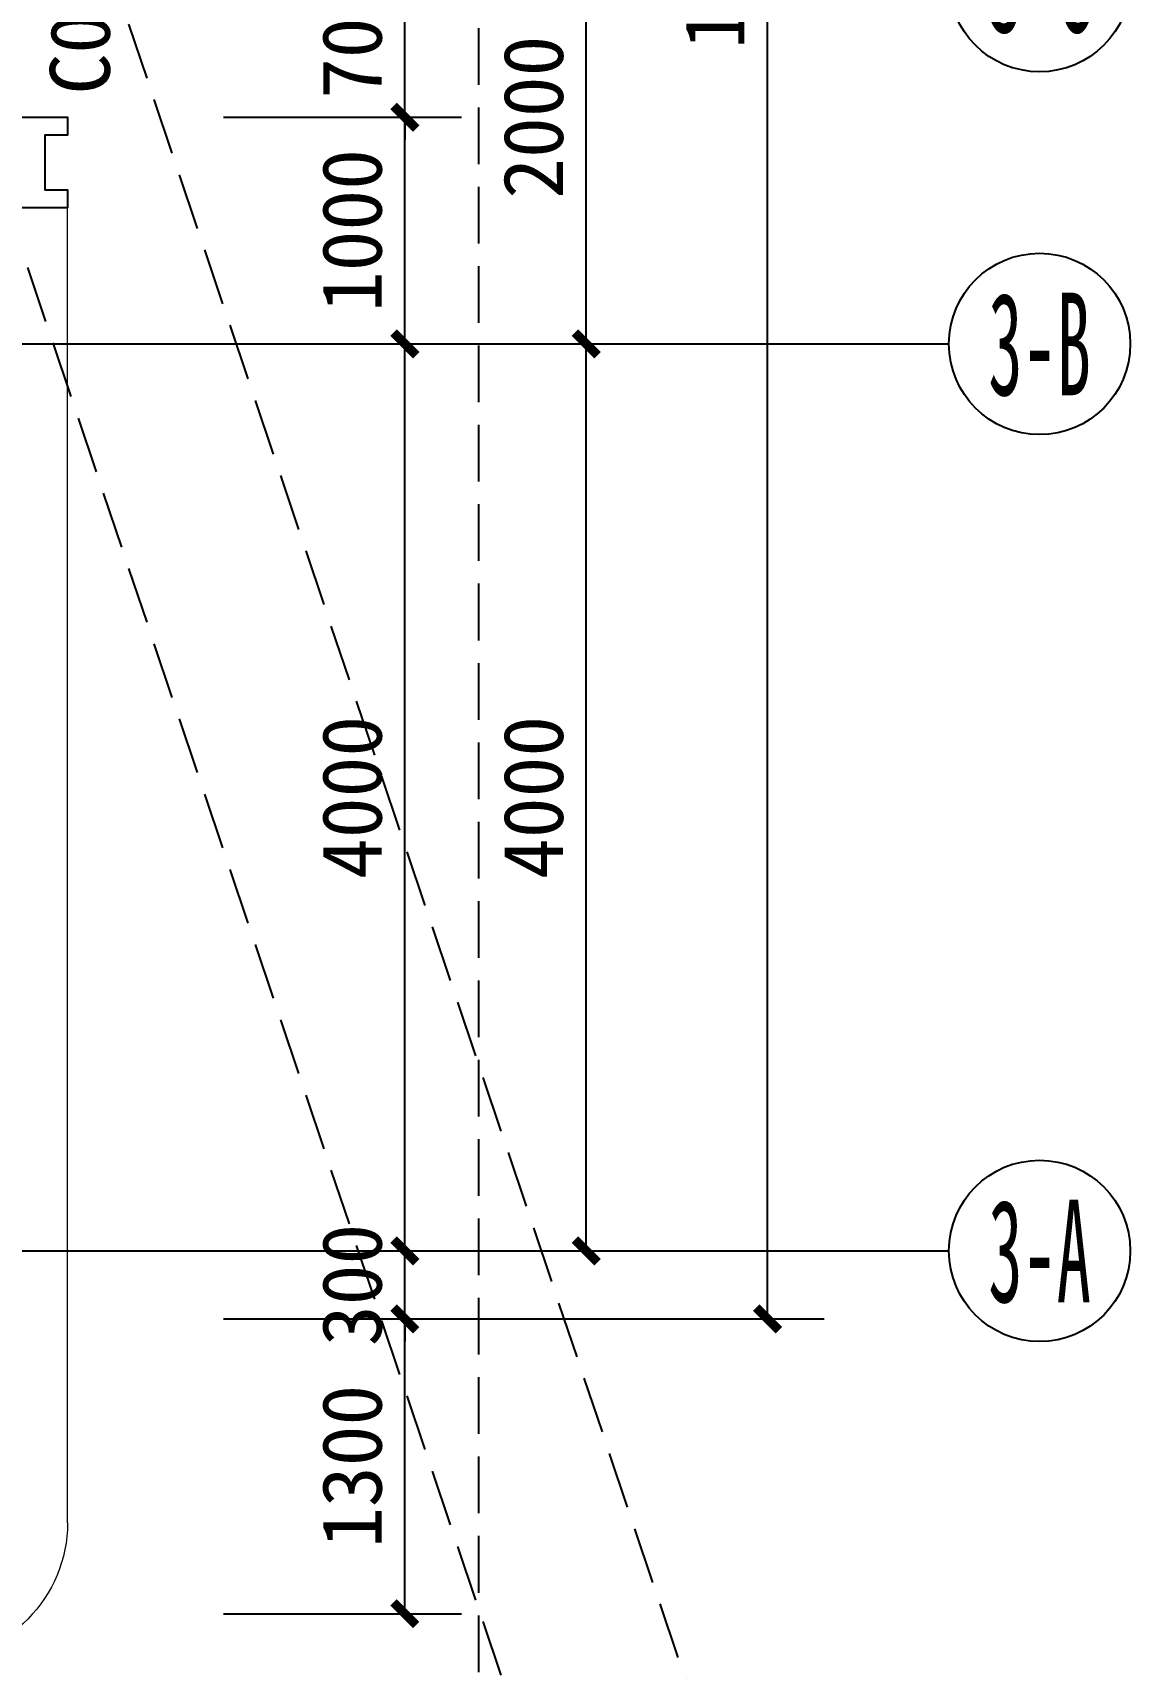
# Model space of a CAD drawing. Extents: x -46233 to 84150, y 109350 to 390860.
# Drawn here: x 50049 to 54891, y 254659 to 261873 of the extents above; entities that cross this region are included whole.
import ezdxf
from ezdxf.enums import TextEntityAlignment as Align
from ezdxf.xclip import XClip

# ---------------------------------------------------------------- set-up
doc = ezdxf.new("R2010")
doc.units = 0
doc.header["$LTSCALE"] = 1000
doc.header["$MEASUREMENT"] = 0
doc.header["$XCLIPFRAME"] = 0
doc.linetypes.add('3#-轴线$1$DOTE', pattern=[2.42, 2, -0.2, 0.02, -0.2])
doc.linetypes.add('DASH', pattern=[0.35, 0.25, -0.1])
doc.layers.get('Defpoints').update_dxf_attribs({"color": 4, "linetype": 'DASH'})
for name, color, linetype in [('125-MC编号-偶反$0$A-ANNO-TEXT', 255, 'Continuous'), ('125-墙体$0$125-墙体$0$A-COLU-CONC-HATC', 204, 'Continuous'), ('125-墙体$0$125-墙体$0$A-WALL-CONC', 9, 'Continuous'), ('3#-轴号$0$A-ANNO-AXIS-CIRC', 3, 'Continuous'), ('3#-轴号$0$A-ANNO-AXIS-TEXT', 7, 'Continuous'), ('3#-轴号$0$A-ANNO-DIMS', 3, 'Continuous'), ('3#-轴线$1$A-ANNO-DOTE', 10, '3#-轴线$1$DOTE'), ('3#楼O层线脚$0$A-00-HX-113-wall-01Y$0$HRAL', 31, 'Continuous'), ('A-ANNO-DIMS', 3, 'Continuous'), ('A-ANNO-HATC-PATT', 8, 'Continuous'), ('AXIS_TEXT', 7, 'Continuous')]:
    doc.layers.add(name, color=color, linetype=linetype)
doc.layers.add('3#楼O层线脚$0$A-00-15-1#-PM-2F$0$00-装饰-看', color=46, linetype='Continuous', lineweight=5)
doc.styles.add('125-MC编号-偶反$0$Standard', font='')
doc.styles.add('3#-轴号$0$_TCH_AXIS', font='')
doc.styles.add('3#-轴号$0$_TCH_DIM_T3', font='')
doc.styles.add('_TCH_DIM_T3', font='')
doc.styles.add('COMPLEX', font='COMPLEX')
doc.styles.get('125-MC编号-偶反$0$Standard').set_extended_font_data('SimSun')
doc.styles.get('3#-轴号$0$_TCH_AXIS').set_extended_font_data('SimSun')
doc.styles.get('3#-轴号$0$_TCH_DIM_T3').set_extended_font_data('SimSun')
doc.styles.get('_TCH_DIM_T3').set_extended_font_data('SimSun')
doc.dimstyles.new('3#-轴号$0$_TCH_ARCH&&100', dxfattribs={"dimtxt": 264.345992, "dimasz": 100, "dimexe": 250, "dimexo": 300, "dimgap": 100, "dimtad": 1, "dimdec": 0, "dimzin": 0, "dimdsep": 46, "dimtxsty": '3#-轴号$0$_TCH_DIM_T3', "dimblk": '3#-轴号$0$_ArchTick', "dimcen": 0.09, "dimclrt": 7, "dimazin": 2, "dimtfac": 1, "dimtdec": 0, "dimtix": 1, "dimtmove": 2, "dimatfit": 3, "dimfxl": 100, "dimtolj": 1, "dimtzin": 0, "dimarcsym": 0})
doc.dimstyles.new('_TCH_ARCH&&100', dxfattribs={"dimtxt": 264.345992, "dimasz": 100, "dimexe": 250, "dimexo": 300, "dimgap": 100, "dimtad": 1, "dimdec": 0, "dimzin": 0, "dimdsep": 46, "dimtxsty": '_TCH_DIM_T3', "dimblk": 'ARCHTICK', "dimcen": 0.09, "dimclrt": 7, "dimazin": 2, "dimtfac": 1, "dimtdec": 0, "dimtix": 1, "dimtmove": 2, "dimatfit": 3, "dimfxl": 100, "dimtolj": 1, "dimtzin": 0, "dimarcsym": 0})

# ---------------------------------------------------------------- blocks, each defined once
blk = doc.blocks.new('3#-轴线')
at = {"layer": '3#-轴线$1$A-ANNO-DOTE'}
for points in [[(-3000, -7100), (45757.3, -7100)], [(-3000, -11100), (45757.3, -11100)]]:
    blk.add_lwpolyline(points, dxfattribs=at)
blk = doc.blocks.new('_AXISO')
blk.add_circle((0, 0), 0.5)
at = {"layer": 'AXIS_TEXT', "style": 'COMPLEX', "width": 1.041667}
blk.add_attdef('A', text='', height=0.56, dxfattribs=at).set_placement((-0.25, -0.28), (0.25, -0.28), align=Align.FIT)
blk = doc.blocks.new('3#-轴号$0$_ArchTick')
at = {"color": 0, "linetype": 'ByBlock', "const_width": 0.4}
blk.add_lwpolyline([(-0.5, -0.5), (0.5, 0.5)], dxfattribs=at)
blk = doc.blocks.new('*D811')
at = {"layer": '3#-轴号$0$A-ANNO-DIMS', "color": 0, "lineweight": -2, "transparency": 16777216}
for p, q in [((44188, -8100), (44938, -8100)), ((44688, -12100), (44688, -8100)), ((44188, -12100), (44938, -12100))]:
    blk.add_line(p, q, dxfattribs=at)
at = {"layer": 'Defpoints', "color": 0, "transparency": 16777216}
for p in [(43888, -8100), (44688, -8100), (43888, -12100)]:
    blk.add_point(p, dxfattribs=at)
at = {"layer": '3#-轴号$0$A-ANNO-DIMS', "color": 0, "lineweight": -2, "transparency": 16777216, "xscale": 100, "yscale": 100, "zscale": 100}
for p, rotation in [((44688, -8100), 90), ((44688, -12100), 270)]:
    blk.add_blockref('3#-轴号$0$_ArchTick', p, dxfattribs=dict(at, rotation=rotation))
at = {"layer": '3#-轴号$0$A-ANNO-DIMS', "color": 7, "transparency": 16777216, "insert": (44455.8, -10100), "char_height": 264.35, "attachment_point": 5, "rotation": 90, "style": '3#-轴号$0$_TCH_DIM_T3'}
blk.add_mtext('\\A1;4000', dxfattribs=at)
blk = doc.blocks.new('*D812')
at = {"layer": '3#-轴号$0$A-ANNO-DIMS', "color": 0, "lineweight": -2, "transparency": 16777216}
for p, q in [((44188, -6100), (44938, -6100)), ((44688, -8100), (44688, -6100)), ((44188, -8100), (44938, -8100))]:
    blk.add_line(p, q, dxfattribs=at)
at = {"layer": 'Defpoints', "color": 0, "transparency": 16777216}
for p in [(43888, -6100), (44688, -6100), (43888, -8100)]:
    blk.add_point(p, dxfattribs=at)
at = {"layer": '3#-轴号$0$A-ANNO-DIMS', "color": 0, "lineweight": -2, "transparency": 16777216, "xscale": 100, "yscale": 100, "zscale": 100}
for p, rotation in [((44688, -6100), 90), ((44688, -8100), 270)]:
    blk.add_blockref('3#-轴号$0$_ArchTick', p, dxfattribs=dict(at, rotation=rotation))
at = {"layer": '3#-轴号$0$A-ANNO-DIMS', "color": 7, "transparency": 16777216, "insert": (44455.8, -7100), "char_height": 264.35, "attachment_point": 5, "rotation": 90, "style": '3#-轴号$0$_TCH_DIM_T3'}
blk.add_mtext('\\A1;2000', dxfattribs=at)
blk = doc.blocks.new('125-墙体')
at = {"layer": '125-墙体$0$125-墙体$0$A-COLU-CONC-HATC'}
blk.add_hatch(color=256, dxfattribs=at).paths.add_polyline_path([(100, -100), (-100, 100), (-100, -3200), (33.3, -3200), (100, -3100)])
at = {"layer": '125-墙体$0$125-墙体$0$A-WALL-CONC'}
for p, q in [((-100, 100), (-100, -3200)), ((100, -100), (100, -3100))]:
    blk.add_line(p, q, dxfattribs=at)
blk = doc.blocks.new('125-文字-标')
at = {"layer": 'Defpoints'}
blk.add_lwpolyline([(-10350, 4000), (-7150, 4000), (-7150, 7000), (-10350, 7000)], close=True, dxfattribs=at)
blk = doc.blocks.new('3#-标准层')
for name, p in [('125-墙体', (0, 0)), ('125-文字-标', (10450, -7100))]:
    blk.add_blockref(name, p)
blk = doc.blocks.new('125-MC编号-偶反')
at = {"layer": '125-MC编号-偶反$0$A-ANNO-TEXT', "color": 2, "style": '125-MC编号-偶反$0$Standard'}
blk.add_text('C0714', height=264.35, rotation=90, dxfattribs=at).set_placement((11236.8, 1100.1, 0))
blk = doc.blocks.new('bhgbgf')
blk.add_blockref('125-MC编号-偶反', (0, 0))
blk = doc.blocks.new('3#楼O层线脚')
at = {"layer": '3#楼O层线脚$0$A-00-15-1#-PM-2F$0$00-装饰-看', "linetype": 'ByBlock'}
blk.add_line((-11050, -5200), (-11050, 600), dxfattribs=at)
blk.add_arc((-10450, -5200), 600, 179.99963, 269.99989, dxfattribs=at)
at = {"layer": '3#楼O层线脚$0$A-00-HX-113-wall-01Y$0$HRAL'}
blk.add_lwpolyline([(-10650, 1000), (-11050, 1000), (-11050, 920), (-10950, 920), (-10950, 680), (-11050, 680), (-11050, 600), (-10650, 600)], dxfattribs=at)
blk = doc.blocks.new('_ArchTick')
at = {"color": 0, "linetype": 'ByBlock', "const_width": 0.4}
blk.add_lwpolyline([(-0.5, -0.5), (0.5, 0.5)], dxfattribs=at)
blk = doc.blocks.new('*D408')
at = {"layer": 'A-ANNO-DIMS', "color": 0, "lineweight": -2, "transparency": 16777216}
for p, q in [((51690.7, 262200), (51690.7, 262300)), ((50890.7, 262200), (51940.7, 262200)), ((51690.7, 261500), (51690.7, 262200)), ((50890.7, 261500), (51940.7, 261500)), ((51690.7, 261500), (51690.7, 261400))]:
    blk.add_line(p, q, dxfattribs=at)
at = {"layer": 'Defpoints', "color": 0, "transparency": 16777216}
for p in [(50590.7, 262200), (51690.7, 262200), (50590.7, 261500)]:
    blk.add_point(p, dxfattribs=at)
at = {"layer": 'A-ANNO-DIMS', "color": 0, "lineweight": -2, "transparency": 16777216, "xscale": 100, "yscale": 100, "zscale": 100}
for p, rotation in [((51690.7, 262200), 270), ((51690.7, 261500), 90)]:
    blk.add_blockref('_ArchTick', p, dxfattribs=dict(at, rotation=rotation))
at = {"layer": 'A-ANNO-DIMS', "color": 7, "transparency": 16777216, "insert": (51458.5, 261850), "char_height": 264.35, "attachment_point": 5, "rotation": 90, "style": '_TCH_DIM_T3'}
blk.add_mtext('\\A1;700', dxfattribs=at)
blk = doc.blocks.new('*D409')
at = {"layer": 'A-ANNO-DIMS', "color": 0, "lineweight": -2, "transparency": 16777216}
for p, q in [((50890.7, 261500), (51940.7, 261500)), ((51690.7, 260500), (51690.7, 261500)), ((50890.7, 260500), (51940.7, 260500))]:
    blk.add_line(p, q, dxfattribs=at)
at = {"layer": 'Defpoints', "color": 0, "transparency": 16777216}
for p in [(50590.7, 261500), (51690.7, 261500), (50590.7, 260500)]:
    blk.add_point(p, dxfattribs=at)
at = {"layer": 'A-ANNO-DIMS', "color": 0, "lineweight": -2, "transparency": 16777216, "xscale": 100, "yscale": 100, "zscale": 100}
for p, rotation in [((51690.7, 261500), 90), ((51690.7, 260500), 270)]:
    blk.add_blockref('_ArchTick', p, dxfattribs=dict(at, rotation=rotation))
at = {"layer": 'A-ANNO-DIMS', "color": 7, "transparency": 16777216, "insert": (51458.5, 261000), "char_height": 264.35, "attachment_point": 5, "rotation": 90, "style": '_TCH_DIM_T3'}
blk.add_mtext('\\A1;1000', dxfattribs=at)
blk = doc.blocks.new('*D410')
at = {"layer": 'A-ANNO-DIMS', "color": 0, "lineweight": -2, "transparency": 16777216}
for p, q in [((50890.7, 260500), (51940.7, 260500)), ((51690.7, 256500), (51690.7, 260500)), ((50890.7, 256500), (51940.7, 256500))]:
    blk.add_line(p, q, dxfattribs=at)
at = {"layer": 'Defpoints', "color": 0, "transparency": 16777216}
for p in [(50590.7, 260500), (51690.7, 260500), (50590.7, 256500)]:
    blk.add_point(p, dxfattribs=at)
at = {"layer": 'A-ANNO-DIMS', "color": 0, "lineweight": -2, "transparency": 16777216, "xscale": 100, "yscale": 100, "zscale": 100}
for p, rotation in [((51690.7, 260500), 90), ((51690.7, 256500), 270)]:
    blk.add_blockref('_ArchTick', p, dxfattribs=dict(at, rotation=rotation))
at = {"layer": 'A-ANNO-DIMS', "color": 7, "transparency": 16777216, "insert": (51458.5, 258500), "char_height": 264.35, "attachment_point": 5, "rotation": 90, "style": '_TCH_DIM_T3'}
blk.add_mtext('\\A1;4000', dxfattribs=at)
blk = doc.blocks.new('*D411')
at = {"layer": 'A-ANNO-DIMS', "color": 0, "lineweight": -2, "transparency": 16777216}
for p, q in [((51690.7, 256500), (51690.7, 256600)), ((50890.7, 256500), (51940.7, 256500)), ((51690.7, 256200), (51690.7, 256500)), ((50890.7, 256200), (51940.7, 256200)), ((51690.7, 256200), (51690.7, 256100))]:
    blk.add_line(p, q, dxfattribs=at)
at = {"layer": 'Defpoints', "color": 0, "transparency": 16777216}
for p in [(50590.7, 256500), (51690.7, 256500), (50590.7, 256200)]:
    blk.add_point(p, dxfattribs=at)
at = {"layer": 'A-ANNO-DIMS', "color": 0, "lineweight": -2, "transparency": 16777216, "xscale": 100, "yscale": 100, "zscale": 100}
for p, rotation in [((51690.7, 256500), 270), ((51690.7, 256200), 90)]:
    blk.add_blockref('_ArchTick', p, dxfattribs=dict(at, rotation=rotation))
at = {"layer": 'A-ANNO-DIMS', "color": 7, "transparency": 16777216, "insert": (51458.5, 256350), "char_height": 264.35, "attachment_point": 5, "rotation": 90, "style": '_TCH_DIM_T3'}
blk.add_mtext('\\A1;300', dxfattribs=at)
blk = doc.blocks.new('*D412')
at = {"layer": 'A-ANNO-DIMS', "color": 0, "lineweight": -2, "transparency": 16777216}
for p, q in [((50890.7, 256200), (51940.7, 256200)), ((51690.7, 254900), (51690.7, 256200)), ((50890.7, 254900), (51940.7, 254900))]:
    blk.add_line(p, q, dxfattribs=at)
at = {"layer": 'Defpoints', "color": 0, "transparency": 16777216}
for p in [(50590.7, 256200), (51690.7, 256200), (50590.7, 254900)]:
    blk.add_point(p, dxfattribs=at)
at = {"layer": 'A-ANNO-DIMS', "color": 0, "lineweight": -2, "transparency": 16777216, "xscale": 100, "yscale": 100, "zscale": 100}
for p, rotation in [((51690.7, 256200), 90), ((51690.7, 254900), 270)]:
    blk.add_blockref('_ArchTick', p, dxfattribs=dict(at, rotation=rotation))
at = {"layer": 'A-ANNO-DIMS', "color": 7, "transparency": 16777216, "insert": (51458.5, 255550), "char_height": 264.35, "attachment_point": 5, "rotation": 90, "style": '_TCH_DIM_T3'}
blk.add_mtext('\\A1;1300', dxfattribs=at)
blk = doc.blocks.new('*D465')
at = {"layer": 'A-ANNO-DIMS', "color": 0, "lineweight": -2, "transparency": 16777216}
for p, q in [((50890.7, 268300), (53540.7, 268300)), ((53290.7, 256200), (53290.7, 268300)), ((50890.7, 256200), (53540.7, 256200))]:
    blk.add_line(p, q, dxfattribs=at)
at = {"layer": 'Defpoints', "color": 0, "transparency": 16777216}
for p in [(50590.7, 268300), (53290.7, 268300), (50590.7, 256200)]:
    blk.add_point(p, dxfattribs=at)
at = {"layer": 'A-ANNO-DIMS', "color": 0, "lineweight": -2, "transparency": 16777216, "xscale": 100, "yscale": 100, "zscale": 100}
for p, rotation in [((53290.7, 268300), 90), ((53290.7, 256200), 270)]:
    blk.add_blockref('_ArchTick', p, dxfattribs=dict(at, rotation=rotation))
at = {"layer": 'A-ANNO-DIMS', "color": 7, "transparency": 16777216, "insert": (53058.5, 262250), "char_height": 264.35, "attachment_point": 5, "rotation": 90, "style": '_TCH_DIM_T3'}
blk.add_mtext('\\A1;12100', dxfattribs=at)
blk = doc.blocks.new('3#-轴号')
at = {"layer": '3#-轴号$0$A-ANNO-AXIS-CIRC'}
for p, q in [((42288, -8100), (46288, -8100)), ((42288, -12100), (46288, -12100))]:
    blk.add_line(p, q, dxfattribs=at)
at = {"layer": 'Defpoints'}
blk.add_lwpolyline([(-2360.1, 4492.7), (44213.5, 4492.7), (44213.5, -15203.4), (-2360.1, -15203.4)], close=True, dxfattribs=at)
at = {"layer": '3#-轴号$0$A-ANNO-AXIS-CIRC'}
ref = blk.add_blockref('_AXISO', (46688, -6500), dxfattribs=dict(at, xscale=800, yscale=800, zscale=800))
ref.add_attrib('A', '3-C', dxfattribs={"layer": '3#-轴号$0$A-ANNO-AXIS-TEXT', "height": 452.55, "style": '3#-轴号$0$_TCH_AXIS', "width": 0.466146}).set_placement((46461.7, -6726.3), (46914.3, -6726.3), align=Align.FIT)
ref = blk.add_blockref('_AXISO', (46688, -8100), dxfattribs=dict(at, xscale=800, yscale=800, zscale=800))
ref.add_attrib('A', '3-B', dxfattribs={"layer": '3#-轴号$0$A-ANNO-AXIS-TEXT', "height": 452.55, "style": '3#-轴号$0$_TCH_AXIS', "width": 0.466146}).set_placement((46461.7, -8326.3), (46914.3, -8326.3), align=Align.FIT)
ref = blk.add_blockref('_AXISO', (46688, -12100), dxfattribs=dict(at, xscale=800, yscale=800, zscale=800))
ref.add_attrib('A', '3-A', dxfattribs={"layer": '3#-轴号$0$A-ANNO-AXIS-TEXT', "height": 452.55, "style": '3#-轴号$0$_TCH_AXIS', "width": 0.466146}).set_placement((46461.7, -12326.3), (46914.3, -12326.3), align=Align.FIT)
at = {"layer": '3#-轴号$0$A-ANNO-DIMS'}
for p1, p2, picture, middle in [((43888, -8100), (43888, -6100), '*D812', (44455.8, -7100)), ((43888, -12100), (43888, -8100), '*D811', (44455.8, -10100))]:
    dim = blk.add_aligned_dim(p1=p1, p2=p2, distance=-800, dimstyle='3#-轴号$0$_TCH_ARCH&&100', dxfattribs=at)
    dim.commit()
    dim.dimension.update_dxf_attribs({"geometry": picture, "text_midpoint": middle})

msp = doc.modelspace()

# ---------------------------------------------------------------- linework, layer by layer
at = {"layer": 'A-ANNO-HATC-PATT', "linetype": 'DASH'}
for points in [[(49802.7, 263900), (53273, 253583.1)], [(49802.7, 261500), (53273, 251183.1)]]:
    msp.add_lwpolyline(points, dxfattribs=at)

# ---------------------------------------------------------------- block references
for name, p in [('3#-轴号', (7802.7, 268600)), ('3#-轴线', (7802.7, 267600)), ('bhgbgf', (39152.7, 260500))]:
    msp.add_blockref(name, p)
at = {"xscale": -1}
msp.add_blockref('3#楼O层线脚', (39152.7, 260500), dxfattribs=at)
ref = msp.add_blockref('3#-标准层', (53073, 257283.1), dxfattribs=dict(xscale=-1))
XClip(ref).set_block_clipping_path([(-1106.47159865, -6952.3233292694), (320.0000690814, -3065.9154829869)])

# ---------------------------------------------------------------- dimensions: what is measured, and where the dimension line sits
at = {"layer": 'A-ANNO-DIMS'}
for p1, p2, distance, picture, middle in [((50590.7, 256200), (50590.7, 268300), -2700, '*D465', (53058.5, 262250)), ((50590.7, 261500), (50590.7, 262200), -1100, '*D408', (51458.5, 261850)), ((50590.7, 260500), (50590.7, 261500), -1100, '*D409', (51458.5, 261000)), ((50590.7, 256500), (50590.7, 260500), -1100, '*D410', (51458.5, 258500)), ((50590.7, 256200), (50590.7, 256500), -1100, '*D411', (51458.5, 256350)), ((50590.7, 254900), (50590.7, 256200), -1100, '*D412', (51458.5, 255550))]:
    dim = msp.add_aligned_dim(p1=p1, p2=p2, distance=distance, dimstyle='_TCH_ARCH&&100', dxfattribs=at)
    dim.commit()
    dim.dimension.update_dxf_attribs({"geometry": picture, "text_midpoint": middle})

doc.saveas('drawing.dxf')
